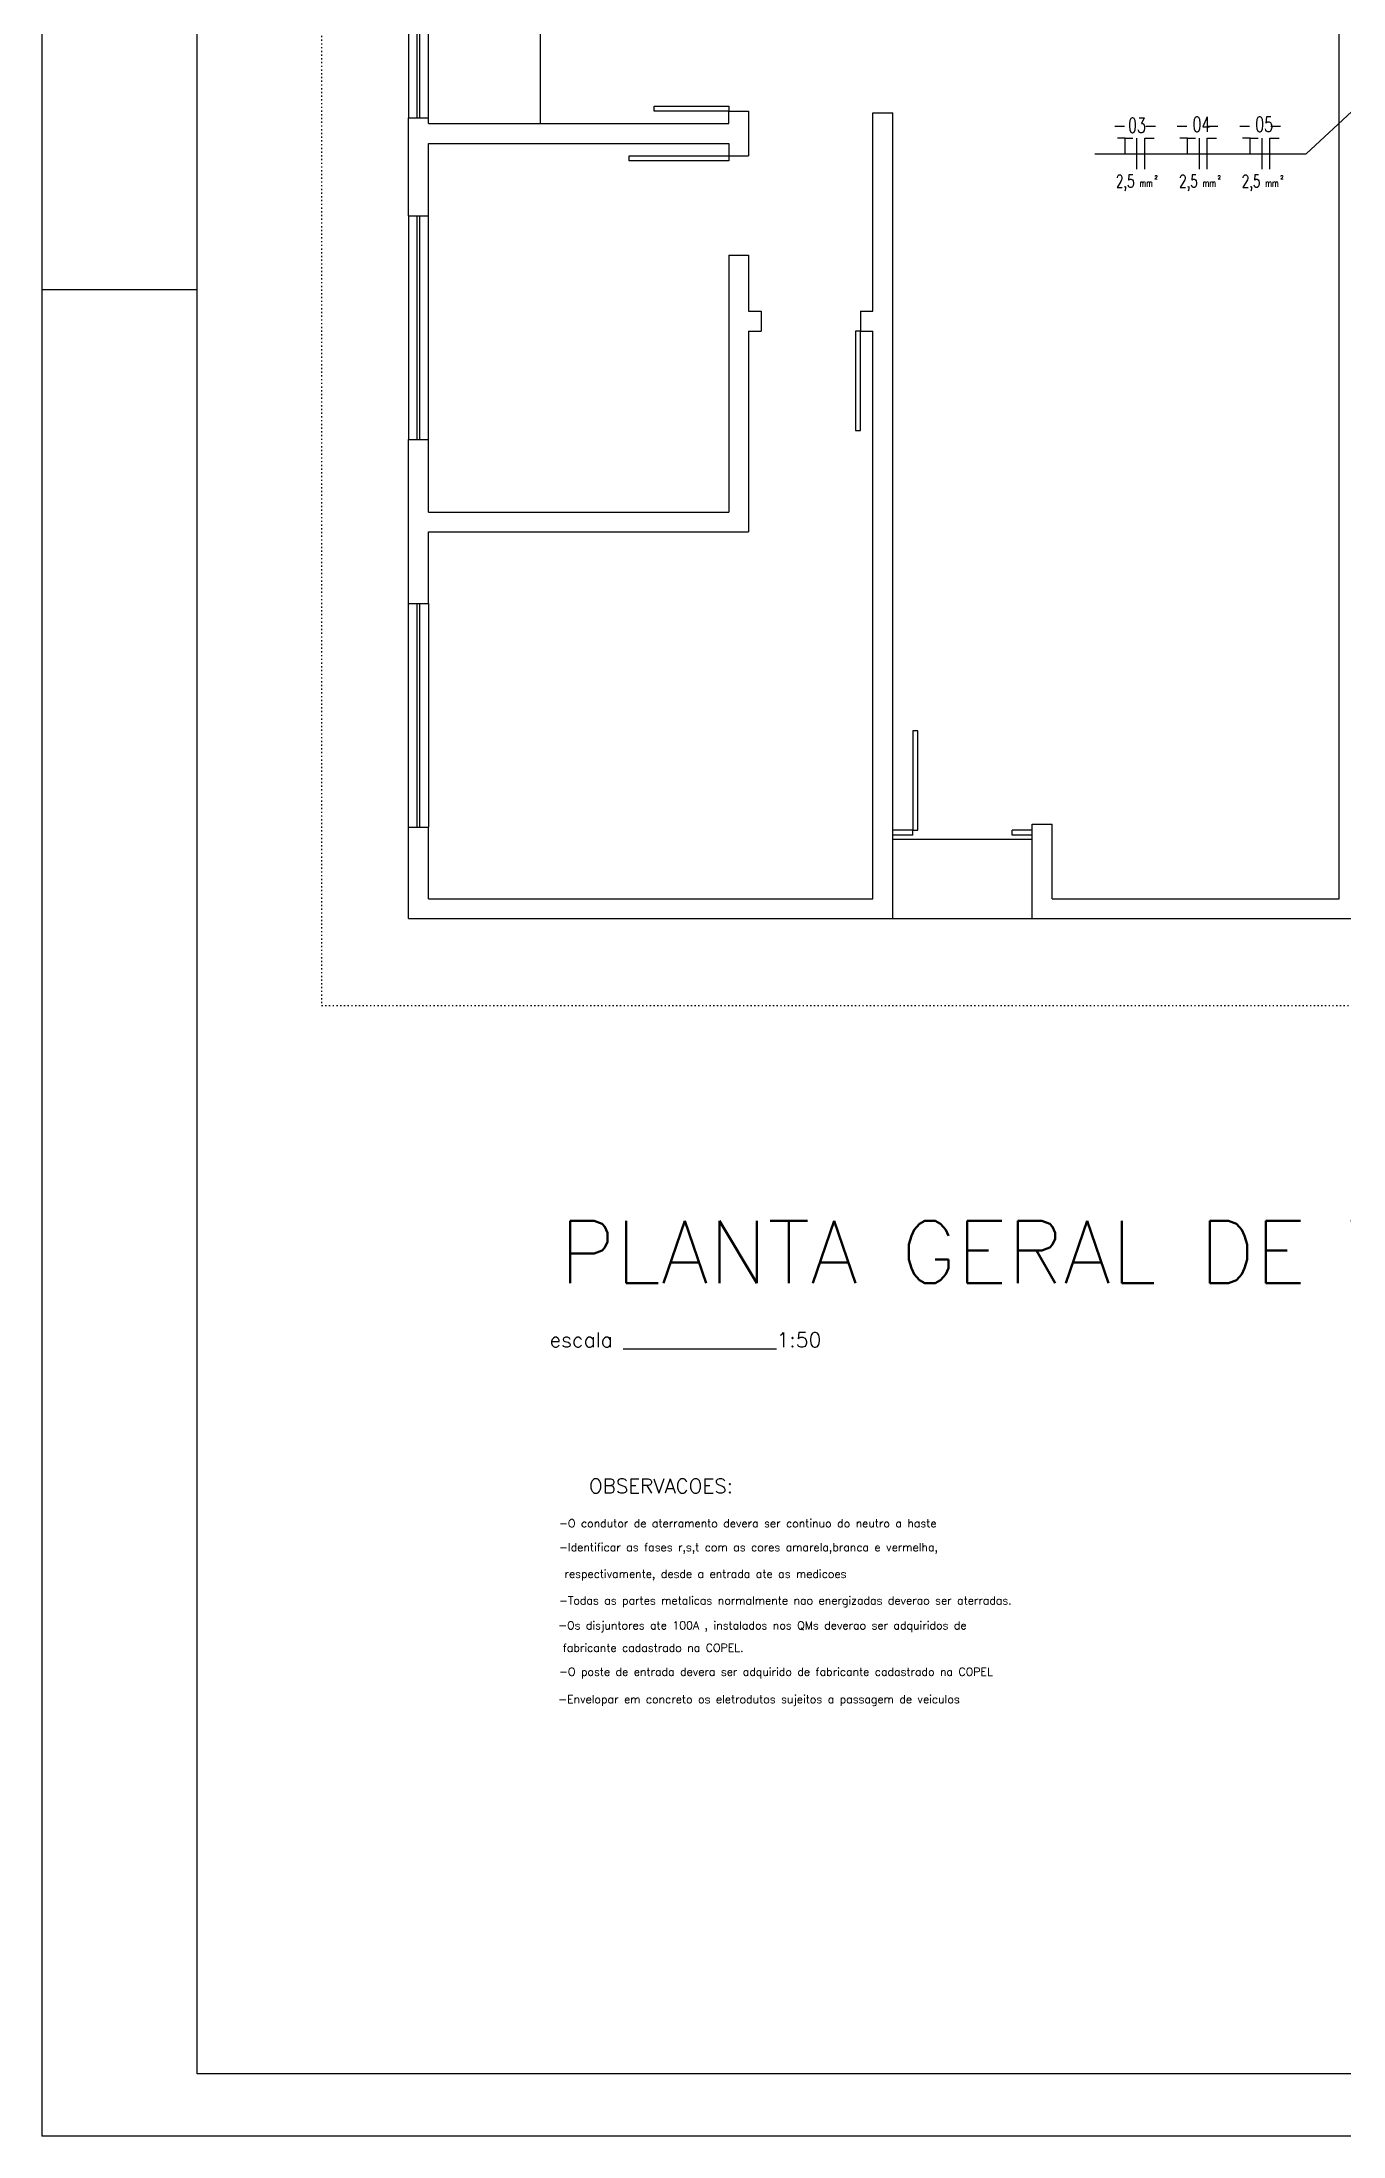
# Model space of a CAD drawing. Extents: x 0 to 4500, y 0 to 3000.
# Drawn here: x 0 to 1046, y 0 to 1684 of the extents above; entities that cross this region are included whole.
import ezdxf

# ---------------------------------------------------------------- set-up
doc = ezdxf.new("R2010")
doc.units = 0
doc.header["$MEASUREMENT"] = 0
doc.linetypes.add('HIDDEN22', pattern=[3, 1, -1, -1])
doc.layers.get('0').update_dxf_attribs({"linetype": 'CONTINUOUS'})
for name, color, linetype in [('ELETFIAÇÃO', 13, 'CONTINUOUS'), ('ELÉTRICA', 1, 'CONTINUOUS'), ('MARGE', 6, 'CONTINUOUS'), ('TEXTOS', 7, 'CONTINUOUS')]:
    doc.layers.add(name, color=color, linetype=linetype)
doc.styles.add('ROMANS', font='ROMANS.shx')
doc.styles.get("Standard").update_dxf_attribs({"font": 'romans.shx', "width": 0.8})
doc.styles.add('STYLE2', font='SIMPLEX.SHX')

# ---------------------------------------------------------------- blocks, each defined once
blk = doc.blocks.new('FASE')
at = {"layer": 'ELÉTRICA'}
blk.add_line((0, -0.25), (0, 0.25), dxfattribs=at)
blk = doc.blocks.new('NEUTRO')
at = {"layer": 'ELÉTRICA'}
for p, q in [((0, 0.25), (0.15, 0.25)), ((0, -0.25), (0, 0.25))]:
    blk.add_line(p, q, dxfattribs=at)
blk = doc.blocks.new('FIOTERRA')
at = {"layer": 'ELÉTRICA'}
for p, q in [((0, 0.25), (-0.125, 0.25)), ((0, 0), (0, 0.25)), ((0, 0.25), (0.125, 0.25))]:
    blk.add_line(p, q, dxfattribs=at)
blk = doc.blocks.new('FNT3')
at = {"layer": 'ELETFIAÇÃO', "linetype": 'CONTINUOUS'}
h = blk.add_hatch(dxfattribs=at)
h.set_pattern_fill('ANSI31', color=256, scale=0.5, angle=90, style=0)
h.set_pattern_definition([(135, (-53.03864, -16.44269), (-0.044194174, -0.044194174), [])])
h.paths.add_polyline_path([(0.3, 2.2, 1), (5, 2.2, 1)])
at = {"layer": 'ELETFIAÇÃO'}
for p, q in [((-38, -35.3), (2.6, 2.2)), ((-207.9, -35.3), (-38, -35.3))]:
    blk.add_line(p, q, dxfattribs=at)
blk.add_circle((2.6, 2.2), 2.34, dxfattribs=at)
at = {"color": 4, "xscale": 50, "yscale": 50, "zscale": 50}
for name, p in [('FIOTERRA', (-183.5, -35.3)), ('FASE', (-174, -35.2)), ('NEUTRO', (-167.7, -35.2)), ('FIOTERRA', (-133.3, -35.3)), ('FASE', (-123.8, -35.2)), ('NEUTRO', (-117.5, -35.2)), ('FIOTERRA', (-82.9, -35.3)), ('FASE', (-73.4, -35.2)), ('NEUTRO', (-67.1, -35.2))]:
    blk.add_blockref(name, p, dxfattribs=at)
at = {"layer": 'ELETFIAÇÃO'}
for s, height, style, p in [('-  -', 10, 'STYLE2', (-193.5, -17.5)), ('-  -', 10, 'STYLE2', (-143.3, -17.5)), ('-  -', 10, 'STYLE2', (-92.9, -17.5)), ('2', 3, 'ROMANS', (-159.9, -55.8)), ('2', 3, 'ROMANS', (-109.1, -55.8)), ('2', 3, 'ROMANS', (-58.7, -55.8))]:
    blk.add_text(s, height=height, dxfattribs=dict(at, style=style)).set_placement(p)
at = {"layer": 'ELETFIAÇÃO', "style": 'ROMANS', "width": 0.7}
for s, height, p in [('2,5', 10, (-190.9, -62.4)), ('mm', 6, (-172, -61.9)), ('2,5', 10, (-140.1, -62.4)), ('mm', 6, (-121.2, -61.9)), ('2,5', 10, (-89.7, -62.4)), ('mm', 6, (-70.8, -61.9))]:
    blk.add_text(s, height=height, dxfattribs=at).set_placement(p)
for p in [(-181.3, -18.3), (-129.3, -17.5), (-78.9, -17.5)]:
    blk.add_attdef('C', p, '', height=12, dxfattribs=at)

msp = doc.modelspace()

# ---------------------------------------------------------------- linework, layer by layer
for p, q in [((0, 3000), (0, 0)), ((294.9, 1723.3), (294.9, 1623.3)), ((301.9, 1623.3), (301.9, 1723.3)), ((303.9, 1623.3), (303.9, 1723.3)), ((310.9, 1623.3), (310.9, 1723.3)), ((400.9, 1618.8), (400.9, 1727.8)), ((1043.4, 995.3), (1043.4, 1727.8)), ((294.9, 1623.3), (310.9, 1623.3)), ((294.9, 1544.6), (294.9, 1623.3)), ((310.9, 1618.8), (310.9, 1623.3)), ((310.9, 1618.8), (552.4, 1618.8)), ((492.4, 1628.8), (492.4, 1632.8)), ((492.4, 1632.8), (552.4, 1632.8)), ((552.4, 1628.8), (492.4, 1628.8)), ((552.4, 1632.8), (552.4, 1628.8)), ((552.4, 1628.8), (568.4, 1628.8)), ((552.4, 1618.8), (552.4, 1628.8)), ((568.4, 1628.8), (568.4, 1592.8)), ((668.4, 1467.8), (668.4, 1627.3)), ((668.4, 1627.3), (684.4, 1627.3)), ((684.4, 979.3), (684.4, 1627.3)), ((310.9, 1602.8), (552.4, 1602.8)), ((310.9, 1544.6), (310.9, 1602.8)), ((552.4, 1602.8), (552.4, 1592.8)), ((472.4, 1588.8), (472.4, 1592.8)), ((472.4, 1592.8), (552.4, 1592.8)), ((552.4, 1588.8), (472.4, 1588.8)), ((552.4, 1592.8), (568.4, 1592.8)), ((552.4, 1592.8), (552.4, 1588.8)), ((294.9, 1544.6), (294.9, 1364.6)), ((294.9, 1544.6), (310.9, 1544.6)), ((301.9, 1364.6), (301.9, 1544.6)), ((303.9, 1364.6), (303.9, 1544.6)), ((310.9, 1364.6), (310.9, 1544.6)), ((552.4, 1512.8), (552.4, 1306.3)), ((552.4, 1512.8), (568.4, 1512.8)), ((568.4, 1512.8), (568.4, 1467.8)), ((125, 1485), (0, 1485)), ((568.4, 1467.8), (578.4, 1467.8)), ((578.4, 1467.8), (578.4, 1451.8)), ((658.4, 1467.8), (668.4, 1467.8)), ((658.4, 1467.8), (658.4, 1451.8)), ((568.4, 1451.8), (568.4, 1290.3)), ((568.4, 1451.8), (578.4, 1451.8)), ((654.4, 1451.8), (654.4, 1371.8)), ((658.4, 1451.8), (654.4, 1451.8)), ((658.4, 1371.8), (658.4, 1451.8)), ((658.4, 1451.8), (668.4, 1451.8)), ((668.4, 995.3), (668.4, 1451.8)), ((294.9, 1232.8), (294.9, 1364.6)), ((294.9, 1364.6), (310.9, 1364.6)), ((310.9, 1306.3), (310.9, 1364.6)), ((654.4, 1371.8), (658.4, 1371.8)), ((310.9, 1306.3), (552.4, 1306.3)), ((310.9, 1290.3), (568.4, 1290.3)), ((310.9, 1232.8), (310.9, 1290.3)), ((294.9, 1052.8), (294.9, 1232.8)), ((294.9, 1232.8), (310.9, 1232.8)), ((301.9, 1052.8), (301.9, 1232.8)), ((303.9, 1052.8), (303.9, 1232.8)), ((310.9, 1232.8), (310.9, 1052.8)), ((704.4, 1130.3), (700.4, 1130.3)), ((700.4, 1130.3), (700.4, 1050.3)), ((704.4, 1050.3), (704.4, 1130.3)), ((294.9, 979.3), (294.9, 1052.8)), ((294.9, 1052.8), (310.9, 1052.8)), ((310.9, 995.3), (310.9, 1052.8)), ((700.4, 1050.3), (684.4, 1050.3)), ((700.4, 1046.3), (684.4, 1046.3)), ((700.4, 1046.3), (700.4, 1050.3)), ((700.4, 1050.3), (704.4, 1050.3)), ((796.4, 1050.3), (780.4, 1050.3)), ((780.4, 1046.3), (780.4, 1050.3)), ((796.4, 1046.3), (780.4, 1046.3)), ((796.4, 979.3), (796.4, 1055.3)), ((796.4, 1055.3), (812.4, 1055.3)), ((812.4, 995.3), (812.4, 1055.3)), ((684.4, 1043.3), (796.4, 1043.3)), ((310.9, 995.3), (668.4, 995.3)), ((812.4, 995.3), (1043.4, 995.3)), ((294.9, 979.3), (684.4, 979.3)), ((684.4, 979.3), (796.4, 979.3)), ((796.4, 979.3), (1305.2, 979.3)), ((4499.9, 0), (0, 0))]:
    msp.add_line(p, q)
at = {"linetype": 'HIDDEN22'}
for p, q in [((224.9, 2187.3), (224.9, 909.3)), ((224.9, 909.3), (1867.9, 909.3))]:
    msp.add_line(p, q, dxfattribs=at)
at = {"layer": 'MARGE'}
for p, q in [((125, 50), (125, 2950)), ((4449.9, 50), (125, 50))]:
    msp.add_line(p, q, dxfattribs=at)

# ---------------------------------------------------------------- block references
ref = msp.add_blockref('FNT3', (1054.7, 1629.8))
ref.add_attrib('C', '03', (873.5, 1611.4), dxfattribs={"layer": 'ELETFIAÇÃO', "height": 12, "style": 'ROMANS', "width": 0.7})
ref.add_attrib('C', '04', (925.4, 1612.2), dxfattribs={"layer": 'ELETFIAÇÃO', "height": 12, "style": 'ROMANS', "width": 0.7})
ref.add_attrib('C', '05', (975.8, 1612.2), dxfattribs={"layer": 'ELETFIAÇÃO', "height": 12, "style": 'ROMANS', "width": 0.7})

# ---------------------------------------------------------------- texts
at = {"style": 'ROMANS'}
msp.add_text('escala _______________1:50', height=12, dxfattribs=at).set_placement((408.3, 634.5))
for s, height, p in [('OBSERVACOES:', 11.7, (440, 517.1)), ('-O condutor de aterramento devera ser continuo do neutro a haste', 6.435, (415.9, 489.7)), ('-Identificar as fases r,s,t com as cores amarela,branca e vermelha, ', 6.435, (415.9, 470.4)), (' respectivamente, desde a entrada ate as medicoes', 6.435, (415.9, 449)), ('-Todas as partes metalicas normalmente nao energizadas deverao ser aterradas.', 6.435, (415.9, 427.6)), ('-Os disjuntores ate 100A , instalados nos QMs deverao ser adquiridos de ', 6.435, (415.2, 407.6)), (' fabricante cadastrado na COPEL.', 6.435, (414.5, 389.6)), ('-O poste de entrada devera ser adquirido de fabricante cadastrado na COPEL', 6.435, (415.9, 370.3)), ('-Envelopar em concreto os eletrodutos sujeitos a passagem de veiculos', 6.435, (415.2, 348.2))]:
    msp.add_text(s, height=height).set_placement(p)
at = {"layer": 'TEXTOS', "color": 4}
msp.add_text('PLANTA GERAL DE TOMADAS', height=50, dxfattribs=at).set_placement((416.4, 686.1))

doc.saveas('drawing.dxf')
